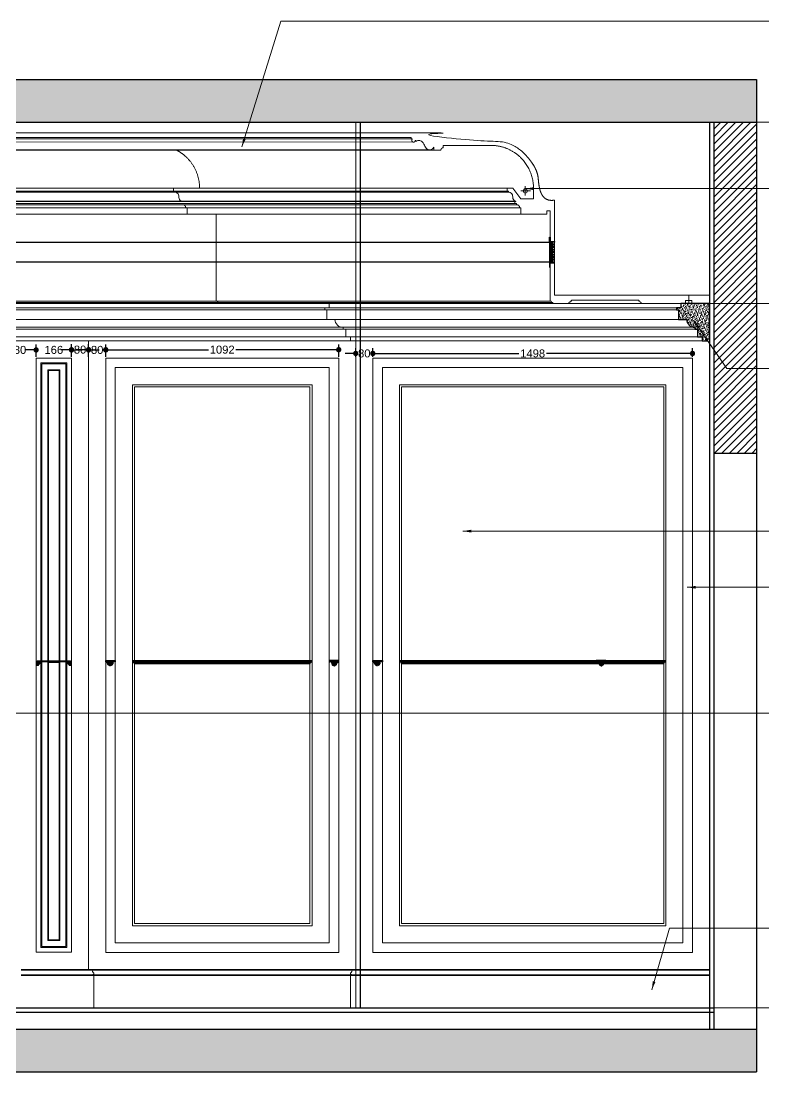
# Model space of a CAD drawing. Header units: millimetres. Extents: x -10942 to 92711, y -16583 to 30009.
# Drawn here: x 25063 to 28545, y 18562 to 23486 of the extents above; entities that cross this region are included whole.
import ezdxf

# ---------------------------------------------------------------- set-up
doc = ezdxf.new("R2010")
doc.units = ezdxf.units.MM
doc.header["$LTSCALE"] = 1000
doc.header["$MEASUREMENT"] = 0
doc.linetypes.add('DASHED', pattern=[0.75, 0.5, -0.25])
doc.linetypes.add('HIDDEN', pattern=[0.375, 0.25, -0.125])
for name, color, linetype in [('8', 8, 'Continuous'), ('A-Hidden', 8, 'HIDDEN'), ('FURNITURE', 200, 'Continuous'), ('Layer1', 1, 'Continuous'), ('Layer3', 3, 'Continuous'), ('Layer7', 8, 'Continuous'), ('METAL', 5, 'Continuous'), ('PROJECTION', 8, 'Continuous'), ('WOOD 01', 34, 'Continuous')]:
    doc.layers.add(name, color=color, linetype=linetype)
for name, color, linetype, lineweight in [('Fabric', 253, 'Continuous', 0), ('GRC', 41, 'Continuous', 0), ('ID-NOTES', 3, 'Continuous', 0), ('Lighting', 5, 'Continuous', 0)]:
    doc.layers.add(name, color=color, linetype=linetype, lineweight=lineweight)
doc.styles.get("Standard").update_dxf_attribs({"font": 'arial.ttf'})
doc.styles.add('ZZ-Dim All', font='romans.shx', dxfattribs={"width": 0.8})
doc.dimstyles.new('chester 25', dxfattribs={"dimscale": 0.25, "dimtxt": 150, "dimasz": 100, "dimexe": 100, "dimexo": 20, "dimgap": 40, "dimtad": 0, "dimdec": 0, "dimzin": 0, "dimdsep": 46, "dimtxsty": 'Standard', "dimblk": 'DOT', "dimcen": 100, "dimclrd": 1, "dimclre": 1, "dimclrt": 3, "dimadec": 0, "dimazin": 0, "dimtfac": 1, "dimtdec": 0, "dimtofl": 0, "dimtmove": 0, "dimatfit": 3, "dimfxl": 1, "dimtolj": 1, "dimtzin": 0, "dimlwd": -1, "dimarcsym": 0})
doc.dimstyles.new('DIM 0200', dxfattribs={"dimscale": 200, "dimtxt": 1, "dimasz": 0.8, "dimexe": 0.5, "dimexo": 1, "dimgap": 0.4, "dimtad": 1, "dimdec": 0, "dimrnd": 10, "dimdsep": 46, "dimtxsty": 'ZZ-Dim All', "dimblk1": 'ARCHTICK', "dimblk2": 'ARCHTICK', "dimsah": 1, "dimcen": 1, "dimdle": 0.5, "dimclrd": 256, "dimclre": 256, "dimclrt": 256, "dimadec": 0, "dimazin": 2, "dimtfac": 1, "dimtdec": 0, "dimtix": 1, "dimtmove": 2, "dimatfit": 2, "dimfxl": 1, "dimfxlon": 1, "dimtolj": 1, "dimtzin": 0, "dimlwd": -1, "dimlwe": -1, "dimarcsym": 0})

# ---------------------------------------------------------------- blocks, each defined once
blk = doc.blocks.new('RMF1342 sect')
at = {"layer": 'GRC', "lineweight": 0}
h = blk.add_hatch(dxfattribs=at)
h.set_pattern_fill('ANSI31,_O', color=256, scale=20)
h.set_pattern_definition([(45, (0, 0), (-1.76776695, 1.76776695), [])])
edge = h.paths.add_edge_path()
edge.add_line((-2713.2, -6244.9), (-2713.2, -6289.9))
edge.add_line((-2713.2, -6289.9), (-2709.3, -6289.9))
edge.add_arc((-2709.2, -6287.6), 2.21, 268.0946, 451.9054)
edge.add_arc((-2704.2, -6285.4), 5.06, 107.1893, 180.7657, ccw=False)
edge.add_line((-2705.7, -6280.5), (-2705.8, -6276.7))
edge.add_arc((-2700.2, -6263.1), 14.7, 247.8031, 278.2392)
edge.add_arc((-2701.5, -6273.6), 5.26, 310.2868, 351.5465)
edge.add_arc((-2694.4, -6271.1), 3.79, 240.6284, 403.9176)
edge.add_arc((-2693.2, -6264.5), 4.24, 291.1771, 452.4369)
edge.add_line((-2693.4, -6260.3), (-2693.4, -6256.8))
edge.add_arc((-2697.1, -6260.1), 4.98, 42.2863, 93.2734)
edge.add_arc((-2702.2, -6257.5), 5.36, 26.22, 55.8652)
edge.add_line((-2699.2, -6253.1), (-2704, -6253.1))
edge.add_line((-2704, -6253.1), (-2704, -6251.1))
edge.add_line((-2704, -6251.1), (-2704, -6249.8))
edge.add_arc((-2701.7, -6245), 5.33, 178.1119, 243.5872, ccw=False)
edge.add_arc((-2710.1, -6018.5), 226.4, 269.2109, 270.7891, ccw=False)
at = {"layer": 'Layer1'}
blk.add_lwpolyline([(-2713.2, -6244.9), (-2713.2, -6289.9), (-2709.3, -6289.9, 1.033821), (-2709.3, -6285.4, -0.332541), (-2705.7, -6280.5, 5.146619), (-2705.7, -6280.5), (-2705.8, -6276.7, 0.133589), (-2698.1, -6277.7, 0.182), (-2696.3, -6274.4, 0.863857), (-2691.7, -6268.5, 0.848511), (-2693.4, -6260.3), (-2693.4, -6256.8, 0.226218), (-2697.4, -6255.2, 0.130078), (-2699.2, -6253.1), (-2704, -6253.1), (-2704, -6251.1), (-2704, -6251.1), (-2704, -6249.8, -0.293725), (-2707, -6244.9, -0.006887)], format="xyb", close=True, dxfattribs=at)
blk = doc.blocks.new('_Dot')
at = {"color": 0, "linetype": 'ByBlock', "lineweight": -2}
blk.add_line((-0.5, 0), (-1, 0), dxfattribs=at)
at = {"color": 0, "linetype": 'ByBlock', "const_width": 0.5}
blk.add_lwpolyline([(-0.25, 0, 1), (0.25, 0, 1)], format="xyb", close=True, dxfattribs=at)
blk = doc.blocks.new('*D156')
at = {"color": 1, "lineweight": -2, "transparency": 16777216}
for p, q in [((25459.6, 21912.1), (25459.6, 21971.3)), ((26551.6, 21912.1), (26551.6, 21971.3))]:
    blk.add_line(p, q, dxfattribs=at)
at = {"color": 1, "transparency": 16777216}
for p, q in [((25484.6, 21946.3), (25941.5, 21946.3)), ((26526.6, 21946.3), (26069.6, 21946.3))]:
    blk.add_line(p, q, dxfattribs=at)
at = {"layer": 'Defpoints', "color": 0, "transparency": 16777216}
for p in [(25459.6, 21946.3), (25459.6, 21907.1, 0), (26551.6, 21907.1, 0)]:
    blk.add_point(p, dxfattribs=at)
at = {"color": 1, "transparency": 16777216, "xscale": 25, "yscale": 25, "zscale": 25, "rotation": 179.9999999966649}
blk.add_blockref('_Dot', (25459.6, 21946.3), dxfattribs=at)
at = {"color": 1, "transparency": 16777216, "xscale": 25, "yscale": 25, "zscale": 25}
blk.add_blockref('_Dot', (26551.6, 21946.3), dxfattribs=at)
at = {"color": 3, "transparency": 16777216, "insert": (26005.6, 21946.3), "char_height": 37.5, "attachment_point": 5, "rotation": 360}
blk.add_mtext('\\A1;1092', dxfattribs=at)
blk = doc.blocks.new('*D157')
at = {"color": 1, "lineweight": -2, "transparency": 16777216}
for p, q in [((26711.6, 21912.1), (26711.6, 21953.6)), ((28210, 21912.1), (28210, 21953.6))]:
    blk.add_line(p, q, dxfattribs=at)
at = {"color": 1, "transparency": 16777216}
for p, q in [((26736.6, 21928.6), (27396.5, 21928.6)), ((28185, 21928.6), (27525, 21928.6))]:
    blk.add_line(p, q, dxfattribs=at)
at = {"layer": 'Defpoints', "color": 0, "transparency": 16777216}
for p in [(26711.6, 21928.6), (26711.6, 21907.1, 0), (28210, 21907.1, 0)]:
    blk.add_point(p, dxfattribs=at)
at = {"color": 1, "transparency": 16777216, "xscale": 25, "yscale": 25, "zscale": 25, "rotation": 179.9999999966649}
blk.add_blockref('_Dot', (26711.6, 21928.6), dxfattribs=at)
at = {"color": 1, "transparency": 16777216, "xscale": 25, "yscale": 25, "zscale": 25}
blk.add_blockref('_Dot', (28210, 21928.6), dxfattribs=at)
at = {"color": 3, "transparency": 16777216, "insert": (27460.8, 21928.6), "char_height": 37.5, "attachment_point": 5, "rotation": 360}
blk.add_mtext('\\A1;1498', dxfattribs=at)
blk = doc.blocks.new('*D158')
at = {"color": 1, "transparency": 16777216}
for p, q in [((26606.6, 21928.6), (26581.6, 21928.6)), ((26736.6, 21928.6), (26761.6, 21928.6))]:
    blk.add_line(p, q, dxfattribs=at)
at = {"color": 1, "lineweight": -2, "transparency": 16777216}
for p, q in [((26631.6, 21912.1), (26631.6, 21953.6)), ((26711.6, 21912.1), (26711.6, 21953.6))]:
    blk.add_line(p, q, dxfattribs=at)
at = {"layer": 'Defpoints', "color": 0, "transparency": 16777216}
for p in [(26631.6, 21928.6), (26631.6, 21907.1, 0), (26711.6, 21907.1, 0)]:
    blk.add_point(p, dxfattribs=at)
at = {"color": 1, "transparency": 16777216, "xscale": 25, "yscale": 25, "zscale": 25}
blk.add_blockref('_Dot', (26631.6, 21928.6), dxfattribs=at)
at = {"color": 1, "transparency": 16777216, "xscale": 25, "yscale": 25, "zscale": 25, "rotation": 179.9999999966649}
blk.add_blockref('_Dot', (26711.6, 21928.6), dxfattribs=at)
at = {"color": 3, "transparency": 16777216, "insert": (26671.6, 21928.6), "char_height": 37.5, "attachment_point": 5, "rotation": 360}
blk.add_mtext('\\A1;80', dxfattribs=at)
blk = doc.blocks.new('*D212')
at = {"color": 1, "lineweight": -2, "transparency": 16777216}
for p, q in [((25379.3, 21912.1), (25379.3, 21970.1)), ((25459.6, 21912.1), (25459.6, 21970.1))]:
    blk.add_line(p, q, dxfattribs=at)
at = {"color": 1, "transparency": 16777216}
for p, q in [((25354.3, 21945.1), (25329.3, 21945.1)), ((25484.6, 21945.1), (25509.6, 21945.1))]:
    blk.add_line(p, q, dxfattribs=at)
at = {"layer": 'Defpoints', "color": 0, "transparency": 16777216}
for p in [(25379.3, 21945.1), (25379.3, 21907.1, 0), (25459.6, 21907.1, 0)]:
    blk.add_point(p, dxfattribs=at)
at = {"color": 1, "transparency": 16777216, "xscale": 25, "yscale": 25, "zscale": 25}
blk.add_blockref('_Dot', (25379.3, 21945.1), dxfattribs=at)
at = {"color": 1, "transparency": 16777216, "xscale": 25, "yscale": 25, "zscale": 25, "rotation": 179.9999999966649}
blk.add_blockref('_Dot', (25459.6, 21945.1), dxfattribs=at)
at = {"color": 3, "transparency": 16777216, "insert": (25419.4, 21945.1), "char_height": 37.5, "attachment_point": 5, "rotation": 360}
blk.add_mtext('\\A1;80', dxfattribs=at)
blk = doc.blocks.new('*D213')
at = {"color": 1, "lineweight": -2, "transparency": 16777216}
for p, q in [((25299.3, 21912.1), (25299.3, 21971.4)), ((25379.3, 21913.4), (25379.3, 21971.4))]:
    blk.add_line(p, q, dxfattribs=at)
at = {"color": 1, "transparency": 16777216}
for p, q in [((25274.3, 21946.4), (25249.3, 21946.4)), ((25404.3, 21946.4), (25429.3, 21946.4))]:
    blk.add_line(p, q, dxfattribs=at)
at = {"layer": 'Defpoints', "color": 0, "transparency": 16777216}
for p in [(25299.3, 21946.4), (25299.3, 21907.1, 0), (25379.3, 21908.4, 0)]:
    blk.add_point(p, dxfattribs=at)
at = {"color": 1, "transparency": 16777216, "xscale": 25, "yscale": 25, "zscale": 25}
blk.add_blockref('_Dot', (25299.3, 21946.4), dxfattribs=at)
at = {"color": 1, "transparency": 16777216, "xscale": 25, "yscale": 25, "zscale": 25, "rotation": 179.9999999966649}
blk.add_blockref('_Dot', (25379.3, 21946.4), dxfattribs=at)
at = {"color": 3, "transparency": 16777216, "insert": (25339.3, 21946.4), "char_height": 37.5, "attachment_point": 5, "rotation": 360}
blk.add_mtext('\\A1;80', dxfattribs=at)
blk = doc.blocks.new('*D214')
at = {"color": 1, "lineweight": -2, "transparency": 16777216}
for p, q in [((25133.4, 21912.1), (25133.4, 21970.1)), ((25299.3, 21912.1), (25299.3, 21970.1))]:
    blk.add_line(p, q, dxfattribs=at)
at = {"color": 1, "transparency": 16777216}
for p, q in [((25108.4, 21945.1), (25083.4, 21945.1)), ((25324.3, 21945.1), (25349.3, 21945.1))]:
    blk.add_line(p, q, dxfattribs=at)
at = {"layer": 'Defpoints', "color": 0, "transparency": 16777216}
for p in [(25133.4, 21945.1), (25133.4, 21907.1, 0), (25299.3, 21907.1, 0)]:
    blk.add_point(p, dxfattribs=at)
at = {"color": 1, "transparency": 16777216, "xscale": 25, "yscale": 25, "zscale": 25}
blk.add_blockref('_Dot', (25133.4, 21945.1), dxfattribs=at)
at = {"color": 1, "transparency": 16777216, "xscale": 25, "yscale": 25, "zscale": 25, "rotation": 179.9999999966649}
blk.add_blockref('_Dot', (25299.3, 21945.1), dxfattribs=at)
at = {"color": 3, "transparency": 16777216, "insert": (25216.3, 21945.1), "char_height": 37.5, "attachment_point": 5, "rotation": 360}
blk.add_mtext('\\A1;166', dxfattribs=at)
blk = doc.blocks.new('*D215')
at = {"color": 1, "lineweight": -2, "transparency": 16777216}
for p, q in [((24953.5, 21912.1), (24953.5, 21970.1)), ((25133.4, 21912.1), (25133.4, 21970.1))]:
    blk.add_line(p, q, dxfattribs=at)
at = {"color": 1, "transparency": 16777216}
for p, q in [((24978.5, 21945.1), (24993.8, 21945.1)), ((25108.4, 21945.1), (25093, 21945.1))]:
    blk.add_line(p, q, dxfattribs=at)
at = {"layer": 'Defpoints', "color": 0, "transparency": 16777216}
for p in [(24953.5, 21945.1), (24953.5, 21907.1, 0), (25133.4, 21907.1, 0)]:
    blk.add_point(p, dxfattribs=at)
at = {"color": 1, "transparency": 16777216, "xscale": 25, "yscale": 25, "zscale": 25, "rotation": 179.9999999966649}
blk.add_blockref('_Dot', (24953.5, 21945.1), dxfattribs=at)
at = {"color": 1, "transparency": 16777216, "xscale": 25, "yscale": 25, "zscale": 25}
blk.add_blockref('_Dot', (25133.4, 21945.1), dxfattribs=at)
at = {"color": 3, "transparency": 16777216, "insert": (25043.4, 21945.1), "char_height": 37.5, "attachment_point": 5, "rotation": 360}
blk.add_mtext('\\A1;180', dxfattribs=at)
blk = doc.blocks.new('DIFFUSER SEC')
at = {"layer": 'FURNITURE', "color": 251, "linetype": 'Continuous', "lineweight": 0}
for p, q in [((55028.5, -20119.8), (55028.5, -20213.8)), ((55051.5, -20119.8), (55051.5, -20213.8))]:
    blk.add_line(p, q, dxfattribs=at)
at = {"layer": 'METAL'}
for points in [[(55048.5, -20096.8), (55048.5, -20116.8), (55028.5, -20116.8), (55028.5, -20119.8), (55051.5, -20119.8), (55051.5, -20096.8), (55048.5, -20096.8)], [(55048.5, -20236.8), (55048.5, -20216.8), (55028.5, -20216.8), (55028.5, -20213.8), (55051.5, -20213.8), (55051.5, -20236.8), (55048.5, -20236.8)]]:
    blk.add_lwpolyline(points, dxfattribs=at)
for points in [[(55028.5, -20130.2), (55051.5, -20130.2), (55051.5, -20132.2), (55028.5, -20132.2)], [(55028.5, -20142.1), (55051.5, -20142.1), (55051.5, -20144.1), (55028.5, -20144.1)], [(55028.5, -20154), (55051.5, -20154), (55051.5, -20156), (55028.5, -20156)], [(55028.5, -20165.8), (55051.5, -20165.8), (55051.5, -20167.8), (55028.5, -20167.8)], [(55028.5, -20177.7), (55051.5, -20177.7), (55051.5, -20179.7), (55028.5, -20179.7)], [(55028.5, -20189.6), (55051.5, -20189.6), (55051.5, -20191.6), (55028.5, -20191.6)], [(55028.5, -20201.5), (55051.5, -20201.5), (55051.5, -20203.5), (55028.5, -20203.5)]]:
    blk.add_lwpolyline(points, close=True, dxfattribs=at)
at = {"layer": 'PROJECTION'}
for p, q in [((55037.5, -20130.2), (55037.5, -20119.8)), ((55037.5, -20142.1), (55037.5, -20132.2)), ((55042.5, -20130.2), (55042.5, -20119.8)), ((55042.5, -20142.1), (55042.5, -20132.2)), ((55037.5, -20154), (55037.5, -20144.1)), ((55037.5, -20165.8), (55037.5, -20156)), ((55037.5, -20177.7), (55037.5, -20167.8)), ((55037.5, -20189.6), (55037.5, -20179.7)), ((55042.5, -20154), (55042.5, -20144.1)), ((55042.5, -20165.8), (55042.5, -20156)), ((55042.5, -20177.7), (55042.5, -20167.8)), ((55042.5, -20189.6), (55042.5, -20179.7)), ((55037.5, -20201.5), (55037.5, -20191.6)), ((55037.5, -20213.8), (55037.5, -20203.5)), ((55042.5, -20201.5), (55042.5, -20191.6)), ((55042.5, -20213.8), (55042.5, -20203.5))]:
    blk.add_line(p, q, dxfattribs=at)
blk = doc.blocks.new('_ARCHTICK')
at = {"color": 0, "linetype": 'ByBlock', "const_width": 0.15}
blk.add_lwpolyline([(-0.5, -0.5), (0.5, 0.5)], dxfattribs=at)
blk = doc.blocks.new('light')
at = {"layer": 'Lighting'}
for p, q in [((111358.2, -7170.5), (111358.2, -7213.4)), ((111336.9, -7192.4), (111382.3, -7192.4))]:
    blk.add_line(p, q, dxfattribs=at)
blk.add_circle((111358.2, -7192.4), 9.95, dxfattribs=at)

msp = doc.modelspace()

# ---------------------------------------------------------------- hatches: boundary and pattern name
at = {"lineweight": 0}
h = msp.add_hatch(dxfattribs=at)
h.set_pattern_fill('ANSI31', color=256, scale=0.25, style=0)
h.set_pattern_definition([(315, (29468.151, 20035.19946), (-0.56126601, -0.56126601), [])])
edge = h.paths.add_edge_path()
edge.add_line((25216.3, 20480), (25191.8, 20480))
edge.add_arc((25191.9, 20483.5), 3.56, -171.4876, -91.7351, ccw=False)
edge.add_line((25188.4, 20483), (25160.5, 20483))
edge.add_line((25160.5, 20483), (25160.5, 20478.1))
edge.add_line((25160.5, 20478.1), (25155.1, 20478.1))
edge.add_line((25155.1, 20478.1), (25155.1, 20475.7))
edge.add_line((25155.1, 20475.7), (25153.7, 20475.7))
edge.add_arc((25154.6, 20466.4), 9.31, -264.6397, -232.3546)
edge.add_arc((25159.9, 20461.7), 16.4, -227.7472, -213.503)
edge.add_arc((25135.7, 20477.9), 12.8, -59.1586, -34.59, ccw=False)
edge.add_arc((25139.4, 20472.2), 5.95, -110.5544, -60.6564, ccw=False)
edge.add_arc((25140.1, 20472.8), 6.76, -161.0857, -114.3813, ccw=False)
edge.add_arc((25139.7, 20472.4), 6.31, -213.011, -162.9302, ccw=False)
edge.add_arc((25112.3, 20488.5), 25.5, -29.7482, -25.3693)
edge.add_arc((25128.7, 20480.2), 7.09, -21.2748, 0.7409)
edge.add_line((25135.8, 20480.3), (25135.8, 20484.6))
edge.add_line((25135.8, 20484.6), (25138.1, 20484.6))
edge.add_line((25138.1, 20484.6), (25138.1, 20488.1))
edge.add_line((25138.1, 20488.1), (25216.3, 20488.1))
edge.add_line((25216.3, 20488.1), (25216.3, 20480))
h = msp.add_hatch(dxfattribs=at)
h.set_pattern_fill('ANSI31', color=256, scale=0.25, style=0)
h.set_pattern_definition([(225, (33498.0042, 20035.19946), (0.56126601, -0.56126601), [])])
edge = h.paths.add_edge_path()
edge.add_line((25216.3, 20480), (25240.9, 20480))
edge.add_arc((25240.8, 20483.5), 3.56, -88.2649, -8.5124)
edge.add_line((25244.3, 20483), (25272.2, 20483))
edge.add_line((25272.2, 20483), (25272.2, 20478.1))
edge.add_line((25272.2, 20478.1), (25277.5, 20478.1))
edge.add_line((25277.5, 20478.1), (25277.5, 20475.7))
edge.add_line((25277.5, 20475.7), (25279, 20475.7))
edge.add_arc((25278.1, 20466.4), 9.31, 52.3546, 84.6397, ccw=False)
edge.add_arc((25272.8, 20461.7), 16.4, 33.503, 47.7472, ccw=False)
edge.add_arc((25297, 20477.9), 12.8, -145.41, -120.8414)
edge.add_arc((25293.3, 20472.2), 5.95, -119.3436, -69.4456)
edge.add_arc((25292.6, 20472.8), 6.76, -65.6187, -18.9143)
edge.add_arc((25293, 20472.4), 6.31, -17.0698, 33.011)
edge.add_arc((25320.4, 20488.5), 25.5, -154.6307, -150.2518, ccw=False)
edge.add_arc((25304, 20480.2), 7.09, -180.7409, -158.7252, ccw=False)
edge.add_line((25296.9, 20480.3), (25296.9, 20484.6))
edge.add_line((25296.9, 20484.6), (25294.6, 20484.6))
edge.add_line((25294.6, 20484.6), (25294.6, 20488.1))
edge.add_line((25294.6, 20488.1), (25216.3, 20488.1))
edge.add_line((25216.3, 20488.1), (25216.3, 20480))
at = {"layer": 'GRC', "lineweight": 0}
h = msp.add_hatch(dxfattribs=at)
h.set_pattern_fill('AR-SAND', color=256, scale=6, angle=76.0286)
h.set_pattern_definition([(218.5285767, (25639.188, -340210.155), (-11.12767285, 3.15802865), [0, -9.12, 0, -10.2, 0, -9.75]), (248.5285767, (25639.188, -340210.155), (-18.99568595, -6.2162821), [0, -4.92, 0, -8.22, 0, -3.15]), (288.5285767, (25640.969, -340202.993), (-4.54418148, -18.12388564), [0, -3, 0, -10.8, 0, -14.1]), (298.5285767, (25640.97, -340202.993), (-9.46502165, -16.23173994), [0, -1.5, 0, -7.08, 0, -8.1])])
h.paths.add_polyline_path([(28155.3, 22162.1), (28289.9, 22162.1), (28289.9, 21997.1), (28280, 21997.1), (28279.9, 21987.1), (28254.8, 21987.1), (28254.8, 22006.9), (28232.9, 22006.9), (28232.9, 22043.1), (28220.9, 22043.1), (28220.9, 22051.7, -0.439979), (28182.7, 22088.1), (28143.9, 22088.1), (28143.9, 22130.6, 0.415481), (28141.2, 22133.4), (28135.3, 22133.4), (28135.3, 22142.1), (28155.3, 22142.1)])
h = msp.add_hatch(dxfattribs=at)
h.set_pattern_fill('ANSI31', color=256, scale=20, style=0)
h.set_pattern_definition([(135, (79173.838, 30398.2842), (1.76776695, 1.76776695), [])])
edge = h.paths.add_edge_path()
edge.add_line((25734.9, 20474.6), (25594.6, 20474.6))
edge.add_arc((25576.2, 20466.1), 20.2, 24.6559, 65.495)
edge.add_line((25584.6, 20484.6), (25584.6, 20489.6))
edge.add_line((25584.6, 20489.6), (25734.9, 20489.6))
edge.add_line((25734.9, 20489.6), (26426.8, 20489.6))
edge.add_line((26426.8, 20489.6), (26426.8, 20484.6))
edge.add_arc((26435.2, 20466.1), 20.2, 114.505, 155.3441)
edge.add_line((26416.8, 20474.6), (25734.9, 20474.6))
h = msp.add_hatch(dxfattribs=at)
h.set_pattern_fill('ANSI31', color=256, scale=20, style=0)
h.set_pattern_definition([(135, (80425.8503, 30398.2842), (1.76776695, 1.76776695), [])])
edge = h.paths.add_edge_path()
edge.add_line((26986.9, 20474.6), (26846.6, 20474.6))
edge.add_arc((26828.2, 20466.1), 20.2, 24.6559, 65.495)
edge.add_line((26836.6, 20484.6), (26836.6, 20489.6))
edge.add_line((26836.6, 20489.6), (26986.9, 20489.6))
edge.add_line((26986.9, 20489.6), (28085.2, 20489.6))
edge.add_line((28085.2, 20489.6), (28085.2, 20484.6))
edge.add_arc((28093.6, 20466.1), 20.2, 114.505, 155.3441)
edge.add_line((28075.2, 20474.6), (26986.9, 20474.6))
at = {"layer": 'Layer7'}
h = msp.add_hatch(dxfattribs=at)
h.set_pattern_fill('AR-CONC', color=256, scale=10, style=0)
h.set_pattern_definition([(50, (-18532.32, 29289.3), (71.72602, -6.27521), [7.5, -82.5]), (355, (-18532.32, 29289.3), (-13.87513, 75.21921), [6, -66]), (100.4514, (-18526.34, 29288.78), (57.85094, 68.94395), [6.37402, -70.11421]), (46.1842, (-18532.32, 29309.3), (106.7241, -16.5519), [11.25, -123.75]), (96.6356, (-18523.43, 29307.92), (93.46627, 97.41179), [9.56103, -105.1713]), (351.1842, (-18532.32, 29309.3), (93.4662, 97.41186), [9, -99]), (21, (-18522.32, 29304.3), (59.690705, -40.26189), [7.5, -82.5]), (326, (-18522.32, 29304.3), (24.33153, 72.515), [6, -66]), (71.4514, (-18517.346, 29300.95), (84.02226, 32.25305), [6.37402, -70.11421]), (37.5, (-18532.32, 29289.302), (1.215986, 33.289385), [0, -65.2, 0, -67, 0, -66.25]), (7.5, (-18532.32, 29289.302), (26.306954, 39.44117), [0, -38.2, 0, -63.7, 0, -25.25]), (327.5, (-18554.62, 29289.302), (53.382244, -2.255487), [0, -25, 0, -78, 0, -103.5]), (317.5, (-18564.62, 29289.302), (58.318617, 10.0105), [0, -32.5, 0, -51.8, 0, -73.5])])
h.paths.add_polyline_path([(21965, 23212.1), (21965, 23012.1), (28510.1, 23012.1), (28510.1, 23212.1)])
h = msp.add_hatch(dxfattribs=at)
h.set_pattern_fill('ANSI31', color=256, scale=200, style=0)
h.set_pattern_definition([(45, (-23342.367, 29239.302), (-17.67767, 17.67767), [])])
h.paths.add_polyline_path([(28310, 21462.1), (28510.1, 21462.1), (28510.1, 23012.1), (28310, 23012.1)])
h = msp.add_hatch(dxfattribs=at)
h.set_pattern_fill('AR-CONC', color=256, scale=10, style=0)
h.set_pattern_definition([(50, (-18532.32, 29239.3), (71.72602, -6.27521), [7.5, -82.5]), (355, (-18532.32, 29239.3), (-13.87513, 75.21921), [6, -66]), (100.4514, (-18526.34, 29238.78), (57.85094, 68.94395), [6.37402, -70.11421]), (46.1842, (-18532.32, 29259.3), (106.7241, -16.5519), [11.25, -123.75]), (96.6356, (-18523.43, 29257.92), (93.46627, 97.41179), [9.56103, -105.1713]), (351.1842, (-18532.32, 29259.3), (93.4662, 97.41186), [9, -99]), (21, (-18522.32, 29254.3), (59.690705, -40.26189), [7.5, -82.5]), (326, (-18522.32, 29254.3), (24.33153, 72.515), [6, -66]), (71.4514, (-18517.346, 29250.95), (84.02226, 32.25305), [6.37402, -70.11421]), (37.5, (-18532.32, 29239.302), (1.215986, 33.289385), [0, -65.2, 0, -67, 0, -66.25]), (7.5, (-18532.32, 29239.302), (26.306954, 39.44117), [0, -38.2, 0, -63.7, 0, -25.25]), (327.5, (-18554.62, 29239.302), (53.382244, -2.255487), [0, -25, 0, -78, 0, -103.5]), (317.5, (-18564.62, 29239.302), (58.318617, 10.0105), [0, -32.5, 0, -51.8, 0, -73.5])])
h.paths.add_polyline_path([(28510.1, 18562.1), (28510.1, 18762.1), (21965, 18762.1), (21965, 18562.1)])

# ---------------------------------------------------------------- linework, layer by layer
at = {"color": 1, "elevation": 0}
msp.add_lwpolyline([(28290, 21997.1), (28290, 22162.1), (28155.3, 22162.1), (28155.3, 22142.1), (28135.3, 22142.1), (28135.3, 22133.4), (28141.2, 22133.4, -0.415481), (28143.9, 22130.6), (28143.9, 22088.1), (28182.7, 22088.1, 0.439979), (28220.9, 22051.7), (28220.9, 22043.1), (28232.9, 22043.1), (28232.9, 22006.9), (28254.8, 22006.9), (28254.8, 21987.1), (28279.9, 21987.1), (28280, 21997.1), (28290, 21997.1)], format="xyb", dxfattribs=at)
at = {"layer": '8', "linetype": 'HIDDEN', "ltscale": 300}
msp.add_line((26651.6, 23012.1, 0), (26651.6, 18862.1, 0), dxfattribs=at)
at = {"layer": '8', "linetype": 'HIDDEN', "ltscale": 20, "elevation": 0}
msp.add_lwpolyline([(27542.6, 22356.7), (23205, 22356.6), (23205, 22450.6), (27542.6, 22450.6)], close=True, dxfattribs=at)
at = {"layer": 'A-Hidden', "linetype": 'DASHED', "lineweight": 0, "ltscale": 10}
for p, q in [((30339, 23012.1, 0), (21158.5, 23012.1, 0)), ((30339, 22162.6, 0), (21158.5, 22162.6, 0)), ((30339, 18862.1, 0), (21158.5, 18862.1, 0))]:
    msp.add_line(p, q, dxfattribs=at)
at = {"layer": 'Fabric', "color": 1, "lineweight": 0, "elevation": 0}
for points in [[(25138.1, 20488.1), (25138.1, 20484.6), (25135.8, 20484.6), (25135.8, 20480.3, -0.096358), (25135.3, 20477.6, -0.019109), (25134.4, 20475.9, 0.222065), (25133.7, 20470.6, 0.206655), (25137.3, 20466.6, 0.221228), (25142.3, 20467, 0.107613), (25146.2, 20470.7, -0.062232), (25148.9, 20473.8, -0.141809), (25153.7, 20475.7), (25155.1, 20475.7), (25155.1, 20478.1), (25160.5, 20478.1), (25160.5, 20483), (25188.4, 20483), (25188.4, 20483, 0.362748), (25191.8, 20480), (25216.3, 20480), (25216.3, 20488.1)], [(25294.6, 20488.1), (25294.6, 20484.6), (25296.9, 20484.6), (25296.9, 20480.3, 0.096358), (25297.4, 20477.6, 0.019109), (25298.3, 20475.9, -0.222065), (25299, 20470.6, -0.206655), (25295.4, 20466.6, -0.221228), (25290.4, 20467, -0.107613), (25286.5, 20470.7, 0.062232), (25283.8, 20473.8, 0.141809), (25279, 20475.7), (25277.5, 20475.7), (25277.5, 20478.1), (25272.2, 20478.1), (25272.2, 20483), (25244.3, 20483), (25244.3, 20483, -0.362748), (25240.9, 20480), (25216.3, 20480), (25216.3, 20488.1)]]:
    msp.add_lwpolyline(points, format="xyb", close=True, dxfattribs=at)
at = {"layer": 'GRC', "lineweight": 0}
for p, q in [((26631.6, 23012.1, 0), (26631.6, 18862.1, 0)), ((26899.1, 22919.5, 0), (23845.1, 22918.8, 0)), ((23855.7, 22933.6, 0), (26891.9, 22933.6, 0)), ((26996.9, 22881.2, 0), (23750.7, 22881.2, 0)), ((23771.3, 22883.1, 0), (26978.6, 22883, 0)), ((23405.7, 22703.7, 0), (27341.9, 22703.7, 0)), ((23399.3, 22683.8, 0), (27347.9, 22683.8, 0)), ((23405.7, 22688.8, 0), (27341.9, 22688.8, 0)), ((23347.9, 22611.6, 0), (27399.7, 22611.6, 0)), ((23361.9, 22625.7, 0), (27385.7, 22625.7, 0)), ((23365, 22630.5, 0), (27382.2, 22630.5, 0)), ((23365.2, 22642.9, 0), (27382.4, 22642.9, 0)), ((23365.2, 22640.9, 0), (27382.4, 22640.9, 0)), ((23341.9, 22581.6, 0), (27405.7, 22581.6, 0)), ((25977.5, 22174.1, 0), (25977.5, 22581.6, 0)), ((27554.7, 22167.1, 0), (23192.9, 22167.1, 0)), ((27554.7, 22162.1, 0), (23192.9, 22162.1, 0)), ((27542.6, 22174.1, 0), (23205, 22174.1, 0)), ((25982.5, 22174.1, 0), (25977.5, 22174.1, 0)), ((25989.6, 22162.1, 0), (25989.6, 22167.1, 0)), ((26065.4, 22162.1, 0), (25989.6, 22162.1, 0)), ((22709.7, 22142.1, 0), (28155.3, 22142.1, 0)), ((22709.7, 22133.4, 0), (28141.3, 22133.4, 0)), ((22701.1, 22088.1, 0), (28182.7, 22088.1, 0)), ((22624.1, 22051.7, 0), (28220.9, 22051.7, 0)), ((22624.1, 22043.1, 0), (28232.9, 22043.1, 0)), ((22590.2, 21987.1, 0), (28254.8, 21987.1, 0)), ((22612.1, 22006.9, 0), (28254.8, 22006.9, 0)), ((25379.3, 19042.1, 0), (25379.3, 21987.1, 0))]:
    msp.add_line(p, q, dxfattribs=at)
at = {"layer": 'GRC', "color": 1}
for p, q in [((28290, 22202.1, 0), (28192.6, 22202.1, 0)), ((28192.6, 22162.1, 0), (28290, 22162.1, 0))]:
    msp.add_line(p, q, dxfattribs=at)
at = {"layer": 'GRC', "color": 1, "elevation": 0}
msp.add_lwpolyline([(27562.6, 22647.1), (27562.6, 22202.1), (28192.6, 22202.1), (28192.6, 22162.1), (27997.9, 22162.1), (27997.9, 22162.1), (27997.9, 22162.1), (27970, 22162.1), (27970, 22167.1, -0.413614), (27962.9, 22174.1), (27957.9, 22174.1), (27957.9, 22179.1), (27642.6, 22179.1), (27642.6, 22174.1), (27637.6, 22174.1, -0.413614), (27630.5, 22167.1), (27630.5, 22162.1), (27554.7, 22162.1), (27554.7, 22162.1), (27554.7, 22167.1, -0.413614), (27547.6, 22174.1), (27542.6, 22174.1), (27542.6, 22596.6)], format="xyb", dxfattribs=at)
at = {"layer": 'GRC', "lineweight": 0, "elevation": 0}
for points in [[(26641.6, 22162.1), (26506.9, 22162.1), (26506.9, 22142.1), (26486.9, 22142.1), (26486.9, 22133.4), (26492.8, 22133.4, -0.415481), (26495.6, 22130.6), (26495.6, 22088.1), (26534.3, 22088.1, 0.439979), (26572.5, 22051.7), (26572.5, 22043.1), (26584.5, 22043.1), (26584.5, 22006.9), (26606.4, 22006.9), (26606.4, 21987.1), (26631.6, 21987.1)], [(25379.3, 19042.1), (25379.3, 19042.1), (25393.3, 19042.1), (25393.3, 19039.1), (25396.3, 19039.1, 0.273262), (25400.8, 19028.2, -0.078233), (25403.5, 19025.6, -0.348077), (25403.4, 19020, -0.226614), (25398.7, 19018.3, 0.367636), (25404.3, 19013.5), (25404.3, 18862.1)], [(26631.6, 19042.1), (26631.6, 19042.1), (26617.6, 19042.1), (26617.6, 19039.1), (26614.6, 19039.1, -0.273262), (26610.1, 19028.2, 0.078233), (26607.4, 19025.6, 0.348077), (26607.5, 19020, 0.226614), (26612.2, 19018.3, -0.367636), (26606.6, 19013.5), (26606.6, 18862.1)]]:
    msp.add_lwpolyline(points, format="xyb", dxfattribs=at)
at = {"layer": 'GRC', "color": 1, "elevation": 0}
for points in [[(28192.6, 22162.1), (28192.6, 22177.1), (28177.6, 22177.1), (28177.6, 22162.1)], [(28207.6, 22162.1), (28207.6, 22177.1), (28192.6, 22177.1), (28192.6, 22162.1)]]:
    msp.add_lwpolyline(points, close=True, dxfattribs=at)
at = {"layer": 'GRC', "lineweight": 0, "elevation": 0}
for points in [[(25133.4, 21907.1), (25299.3, 21907.1), (25299.3, 19122.8), (25133.4, 19122.8)], [(25155.1, 21885.3), (25277.5, 21885.3), (25277.5, 19144.6), (25155.1, 19144.6)], [(25160.5, 21879.9), (25272.2, 21879.9), (25272.2, 19149.9), (25160.5, 19149.9)], [(25459.6, 21907.1), (26551.6, 21907.1), (26551.6, 19122.1), (25459.6, 19122.1)], [(26711.6, 21907.1), (28210, 21907.1), (28210, 19122.1), (26711.6, 19122.1)], [(25188.4, 21852.1), (25244.3, 21852.1), (25244.3, 19177.8), (25188.4, 19177.8)], [(25191.8, 21848.6), (25240.9, 21848.6), (25240.9, 19181.2), (25191.8, 19181.2)], [(25504.6, 21862.1), (26506.6, 21862.1), (26506.6, 19167.1), (25504.6, 19167.1)], [(26756.6, 21862.1), (28165, 21862.1), (28165, 19167.1), (26756.6, 19167.1)], [(25584.6, 21782.1), (26426.6, 21782.1), (26426.6, 19247.1), (25584.6, 19247.1)], [(25594.6, 21772.1), (26416.6, 21772.1), (26416.6, 19257.1), (25594.6, 19257.1)], [(26836.6, 21782.1), (28085, 21782.1), (28085, 19247.1), (26836.6, 19247.1)], [(26846.6, 21772.1), (28075, 21772.1), (28075, 19257.1), (26846.6, 19257.1)]]:
    msp.add_lwpolyline(points, close=True, dxfattribs=at)
at = {"layer": 'GRC', "lineweight": 0}
msp.add_arc((25989.6, 22174.1, 0), 7.08, 180.0586, 269.9414, dxfattribs=at)
at = {"layer": 'GRC', "color": 1}
for points, weights, knots in [([(23185, 22647.1, 0), (23261.8, 22634, 0), (23257.6, 22735.6, 0), (23261.6, 22755.2, 0), (23267.7, 22798.6, 0), (23298.9, 22839.7, 0), (23336.4, 22875.7, 0), (23369, 22900.7, 0), (23406.7, 22927, 0), (23493, 22924.7, 0), (23671.9, 22921, 0), (23741.2, 22960.7, 0), (23809.9, 22962.1, 0), (23859.9, 22962.1, 0), (24084.2, 22962.1, 0), (25095.8, 22962.1, 0)], [1, 1, 1, 1, 0.949253021674, 0.949253021674, 1, 0.949253021674, 0.949253021674, 1, 1, 1, 1, 1, 1, 1], [0.672419, 0.672419, 0.672419, 0.672419, 1.619398, 1.619398, 1.619398, 2.404796, 2.404796, 2.404796, 3.190194, 3.190194, 3.190194, 4.002694, 4.002694, 4.002694, 4.856498, 4.856498, 4.856498, 4.856498]), ([(27562.6, 22647.1, 0), (27485.7, 22634, 0), (27490, 22735.6, 0), (27486, 22755.2, 0), (27479.9, 22798.6, 0), (27448.7, 22839.7, 0), (27411.1, 22875.7, 0), (27378.6, 22900.7, 0), (27340.9, 22927, 0), (27254.6, 22924.7, 0), (27075.7, 22921, 0), (27006.4, 22960.7, 0), (26937.7, 22962.1, 0), (26911.8, 22962.1, 0), (26839.2, 22962.1, 0), (25095.8, 22962.1, 0)], [1, 1, 1, 1, 0.949253021674, 0.949253021674, 1, 0.949253021674, 0.949253021674, 1, 1, 1, 1, 1, 1, 1], [0.672419, 0.672419, 0.672419, 0.672419, 1.619398, 1.619398, 1.619398, 2.404796, 2.404796, 2.404796, 3.190194, 3.190194, 3.190194, 4.002694, 4.002694, 4.002694, 4.44479, 4.44479, 4.44479, 4.44479]), ([(27406.1, 22845.1, 0), (27368.1, 22883.1, 0), (27318.4, 22903.7, 0), (27264.7, 22903.7, 0), (27190.4, 22903.7, 0), (27116.1, 22903.7, 0), (27041.9, 22903.7, 0)], [1, 0.949253021674, 0.949253021674, 1, 1, 1, 1], [1220.88428, 1220.88428, 1220.88428, 1220.88428, 1221.669678, 1221.669678, 1221.669678, 1222.669678, 1222.669678, 1222.669678, 1222.669678]), ([(27464.7, 22653.7, 0), (27464.7, 22670.3, 0), (27464.7, 22687, 0), (27464.7, 22703.7, 0), (27464.7, 22757.4, 0), (27444.1, 22807.1, 0), (27406.1, 22845.1, 0)], [1, 1, 1, 1, 0.949253021674, 0.949253021674, 1], [1219.098882, 1219.098882, 1219.098882, 1219.098882, 1220.098882, 1220.098882, 1220.098882, 1220.88428, 1220.88428, 1220.88428, 1220.88428])]:
    msp.add_rational_spline(points, weights, degree=3, knots=knots, dxfattribs=at)
for points in [[(23855.7, 22941.2, 0), (23891.7, 22941.2, 0), (23927.7, 22941.2, 0), (25095.8, 22941.2, 0)], [(26891.9, 22941.2, 0), (26855.9, 22941.2, 0), (26819.9, 22941.2, 0), (25095.8, 22941.2, 0)], [(26891.9, 22933.6, 0), (26891.9, 22936.1, 0), (26891.9, 22938.6, 0), (26891.9, 22941.2, 0)], [(26896.7, 22933.6, 0), (26895.1, 22933.6, 0), (26893.5, 22933.6, 0), (26891.9, 22933.6, 0)], [(26913.3, 22922.2, 0), (26912.6, 22923.9, 0), (26911.8, 22925.6, 0), (26911, 22927.3, 0)], [(27041.9, 22903.7, 0), (27041.9, 22899.9, 0), (27041.9, 22896.2, 0), (27041.9, 22892.4, 0)], [(26996.9, 22881.2, 0), (26996.9, 22885.9, 0), (26996.9, 22890.7, 0), (26996.9, 22895.4, 0)], [(27030.6, 22881.2, 0), (27019.4, 22881.2, 0), (27008.1, 22881.2, 0), (26996.9, 22881.2, 0)], [(27341.9, 22688.7, 0), (27341.9, 22693.7, 0), (27341.9, 22698.7, 0), (27341.9, 22703.7, 0)], [(27341.9, 22703.7, 0), (27350.5, 22703.7, 0), (27359.2, 22703.7, 0), (27367.9, 22703.7, 0)], [(27367.9, 22703.7, 0), (27380.5, 22687, 0), (27393.1, 22670.3, 0), (27405.7, 22653.7, 0)], [(27347.9, 22688.7, 0), (27345.9, 22688.7, 0), (27343.9, 22688.7, 0), (27341.9, 22688.7, 0)], [(27347.9, 22683.7, 0), (27347.9, 22685.3, 0), (27347.9, 22687, 0), (27347.9, 22688.7, 0)], [(27405.7, 22653.7, 0), (27425.3, 22653.7, 0), (27445, 22653.7, 0), (27464.7, 22653.7, 0)], [(27382.4, 22640.9, 0), (27382.4, 22641.6, 0), (27382.4, 22642.2, 0), (27382.4, 22642.9, 0)], [(27385.7, 22625.6, 0), (27385.7, 22627.6, 0), (27385.7, 22629.6, 0), (27385.7, 22631.6, 0)], [(27405.7, 22611.6, 0), (27403.7, 22611.6, 0), (27401.7, 22611.6, 0), (27399.7, 22611.6, 0)], [(27405.7, 22581.6, 0), (27405.7, 22591.6, 0), (27405.7, 22601.6, 0), (27405.7, 22611.6, 0)], [(27527.6, 22581.6, 0), (27459, 22581.6, 0), (27432.3, 22581.6, 0), (27405.7, 22581.6, 0)], [(27542.6, 22596.6, 0), (27537.6, 22596.6, 0), (27532.6, 22596.6, 0), (27527.6, 22596.6, 0)], [(27527.6, 22596.6, 0), (27527.6, 22591.6, 0), (27527.6, 22586.6, 0), (27527.6, 22581.6, 0)]]:
    msp.add_open_spline(points, degree=3, dxfattribs=at)
for points, weights in [([(26895, 22923.3, 0), (26893, 22926.8, 0), (26893.7, 22930.8, 0), (26896.7, 22933.6, 0)], [1, 0.859857415077, 0.859857415077, 1]), ([(26904.6, 22919.1, 0), (26900.6, 22918.1, 0), (26896.9, 22919.7, 0), (26895, 22923.3, 0)], [1, 0.859857415077, 0.859857415077, 1]), ([(26911, 22927.3, 0), (26911, 22923.3, 0), (26908.5, 22920.1, 0), (26904.6, 22919.1, 0)], [1, 0.859857415077, 0.859857415077, 1]), ([(27041.9, 22892.4, 0), (27035.3, 22892.4, 0), (27030.6, 22887.8, 0), (27030.6, 22881.2, 0)], [1, 0.80473785416, 0.80473785416, 1]), ([(27379.5, 22631.4, 0), (27377.5, 22632.8, 0), (27376.8, 22635, 0), (27377.4, 22637.2, 0)], [1, 0.869851736995, 0.869851736995, 1]), ([(27377.4, 22637.2, 0), (27378.1, 22639.5, 0), (27380.1, 22640.9, 0), (27382.4, 22640.9, 0)], [1, 0.869851736995, 0.869851736995, 1]), ([(27385.7, 22631.6, 0), (27383.8, 22630.2, 0), (27381.4, 22630.1, 0), (27379.5, 22631.4, 0)], [1, 0.869851736995, 0.869851736995, 1]), ([(27399.7, 22611.6, 0), (27399.7, 22619.8, 0), (27393.9, 22625.6, 0), (27385.7, 22625.6, 0)], [1, 0.804737854124, 0.804737854124, 1])]:
    msp.add_rational_spline(points, weights, degree=3, dxfattribs=at)
for points, knots in [([(26996.9, 22895.4, 0), (26996.4, 22893.7, 0), (26993.8, 22889.5, 0), (26984.4, 22881.2, 0), (26962.5, 22883.9, 0), (26953.7, 22905.4, 0), (26942.8, 22923.7, 0), (26924.9, 22927.8, 0), (26916.1, 22924.4, 0), (26913.3, 22922.2, 0)], [1227.240474, 1227.240474, 1227.240474, 1227.240474, 1263.20953, 1323.395093, 1470.775087, 1611.888659, 1766.488267, 1876.411689, 1946.427942, 1946.427942, 1946.427942, 1946.427942]), ([(27382.4, 22642.9, 0), (27379.4, 22642.9, 0), (27372.1, 22644.3, 0), (27366.7, 22656.8, 0), (27367.8, 22669.4, 0), (27361.2, 22680.8, 0), (27353.3, 22683.7, 0), (27348.9, 22683.7, 0), (27347.9, 22683.7, 0)], [12.38377, 12.38377, 12.38377, 12.38377, 191.063387, 414.968475, 742.989527, 949.449289, 1151.746905, 1213.098882, 1213.098882, 1213.098882, 1213.098882])]:
    msp.add_open_spline(points, degree=3, knots=knots, dxfattribs=at)
at = {"layer": 'GRC', "lineweight": 0}
for points, weights in [([(25841, 22845.1, 0), (25826.6, 22859.5, 0), (25810.1, 22871.7, 0), (25791.7, 22881.2, 0)], [1, 0.980128187525, 0.968037901046, 0.963729140562]), ([(25834.6, 22611.6, 0), (25834.6, 22619.8, 0), (25828.8, 22625.6, 0), (25820.6, 22625.6, 0)], [1, 0.804737854124, 0.804737854124, 1])]:
    msp.add_rational_spline(points, weights, degree=3, dxfattribs=at)
msp.add_rational_spline([(25899.6, 22703.7, 0), (25899.6, 22703.7, 0), (25899.6, 22703.7, 0), (25899.6, 22703.7, 0), (25899.6, 22757.4, 0), (25879, 22807.1, 0), (25841, 22845.1, 0)], [1, 1, 1, 1, 0.949253021674, 0.949253021674, 1], degree=3, knots=[1220.0988816, 1220.0988816, 1220.0988816, 1220.0988816, 1220.0988816, 1220.0988816, 1220.0988816, 1220.8842798, 1220.8842798, 1220.8842798, 1220.8842798], dxfattribs=at)
for points in [[(25776.8, 22688.7, 0), (25776.8, 22693.7, 0), (25776.8, 22698.7, 0), (25776.8, 22703.7, 0)], [(25782.8, 22688.7, 0), (25780.8, 22688.7, 0), (25778.8, 22688.7, 0), (25776.8, 22688.7, 0)], [(25782.8, 22683.7, 0), (25782.8, 22685.3, 0), (25782.8, 22687, 0), (25782.8, 22688.7, 0)], [(25840.6, 22611.6, 0), (25838.6, 22611.6, 0), (25836.6, 22611.6, 0), (25834.6, 22611.6, 0)], [(25840.6, 22581.6, 0), (25840.6, 22591.6, 0), (25840.6, 22601.6, 0), (25840.6, 22611.6, 0)], [(25962.5, 22581.6, 0), (25893.9, 22581.6, 0), (25867.3, 22581.6, 0), (25840.6, 22581.6, 0)]]:
    msp.add_open_spline(points, degree=3, dxfattribs=at)
msp.add_open_spline([(25817.4, 22642.9, 0), (25814.4, 22642.9, 0), (25807, 22644.3, 0), (25801.6, 22656.8, 0), (25802.7, 22669.4, 0), (25796.1, 22680.8, 0), (25788.2, 22683.7, 0), (25783.8, 22683.7, 0), (25782.8, 22683.7, 0)], degree=3, knots=[12.38377, 12.38377, 12.38377, 12.38377, 191.063387, 414.968475, 742.989527, 949.449289, 1151.746905, 1213.098882, 1213.098882, 1213.098882, 1213.098882], dxfattribs=at)
at = {"layer": 'Layer1'}
for p, q in [((21965, 18862.1, 0), (28310, 18862.1, 0)), ((21965, 18842.1, 0), (28310, 18842.1, 0))]:
    msp.add_line(p, q, dxfattribs=at)
at = {"layer": 'Layer1', "lineweight": 0, "elevation": 0}
for points in [[(25734.9, 20474.6), (25594.6, 20474.6, 0.180105), (25584.6, 20484.6), (25584.6, 20489.6), (25734.9, 20489.6), (26426.8, 20489.6), (26426.8, 20484.6, 0.180105), (26416.8, 20474.6)], [(26986.9, 20474.6), (26846.6, 20474.6, 0.180105), (26836.6, 20484.6), (26836.6, 20489.6), (26986.9, 20489.6), (28085.2, 20489.6), (28085.2, 20484.6, 0.180105), (28075.2, 20474.6)]]:
    msp.add_lwpolyline(points, format="xyb", close=True, dxfattribs=at)
at = {"layer": 'Layer3'}
for p, q in [((21965, 23212.1, 0), (28510.1, 23212.1, 0)), ((28510.1, 23212.1, 0), (28510.1, 18562.1, 0)), ((21965, 23012.1, 0), (28510.1, 23012.1, 0)), ((28290, 23012.1, 0), (28290, 18762.1, 0)), ((28310, 23012.1, 0), (28310, 18762.1, 0)), ((28310, 21462.1, 0), (28510.1, 21462.1, 0)), ((21965, 18762.1, 0), (28510.1, 18762.1, 0)), ((21965, 18562.1, 0), (28510.1, 18562.1, 0))]:
    msp.add_line(p, q, dxfattribs=at)
at = {"layer": 'WOOD 01', "lineweight": 0, "ltscale": 500}
for p, q in [((28290, 19042.1, 0), (25062.5, 19042.1, 0)), ((28290, 19039.1, 0), (25062.5, 19039.1, 0)), ((28290, 19017.9, 0), (25062.5, 19017.9, 0)), ((28290, 19013.5, 0), (25062.5, 19013.5, 0))]:
    msp.add_line(p, q, dxfattribs=at)

# ---------------------------------------------------------------- block references
at = {"xscale": -1}
msp.add_blockref('DIFFUSER SEC', (82591.1, 42570.4, 0), dxfattribs=at)
at = {"layer": 'Fabric', "color": 1, "lineweight": 0, "xscale": -1, "rotation": 90.00000000000007}
for p in [(19214.7, 17776.3, 0), (20466.7, 17776.3, 0)]:
    msp.add_blockref('RMF1342 sect', p, dxfattribs=at)
at = {"layer": 'Fabric', "color": 1, "lineweight": 0, "rotation": 270.0000000000001}
for p in [(32796.4, 17776.3, 0), (34048.5, 17776.3, 0)]:
    msp.add_blockref('RMF1342 sect', p, dxfattribs=at)
at = {"layer": 'GRC'}
msp.add_blockref('light', (-83931.9, 29882.6, 0), dxfattribs=at)

# ---------------------------------------------------------------- dimensions: what is measured, and where the dimension line sits
for base, p1, p2, picture, middle in [((24953.5, 21945.1, 0), (25133.4, 21907.1, 0), (24953.5, 21907.1, 0), '*D215', (25043.4, 21945.1, 0)), ((26631.6, 21928.6, 0), (26711.6, 21907.1, 0), (26631.6, 21907.1, 0), '*D158', (26671.6, 21928.6, 0))]:
    dim = msp.add_linear_dim(base=base, p1=p1, p2=p2, angle=180, dimstyle='chester 25', override={"dimtmove": 1})
    dim.commit()
    dim.dimension.update_dxf_attribs({"geometry": picture, "text_midpoint": middle, "dimtype": 160})
for base, p1, p2, picture, middle in [((25133.4, 21945.1, 0), (25299.3, 21907.1, 0), (25133.4, 21907.1, 0), '*D214', (25216.3, 21945.1, 0)), ((25299.3, 21946.4, 0), (25379.3, 21908.4, 0), (25299.3, 21907.1, 0), '*D213', (25339.3, 21946.4, 0)), ((26711.6, 21928.6, 0), (28210, 21907.1, 0), (26711.6, 21907.1, 0), '*D157', (27460.8, 21928.6, 0))]:
    dim = msp.add_linear_dim(base=base, p1=p1, p2=p2, angle=180, dimstyle='chester 25', override={"dimtmove": 1})
    dim.commit()
    dim.dimension.update_dxf_attribs({"geometry": picture, "text_midpoint": middle})
dim = msp.add_linear_dim(base=(25379.3, 21945.1, 0), p1=(25459.6, 21907.1, 0), p2=(25379.3, 21907.1, 0), angle=180, dimstyle='chester 25')
dim.commit()
dim.dimension.update_dxf_attribs({"geometry": '*D212', "text_midpoint": (25419.4, 21945.1, 0), "dimtype": 160})
dim = msp.add_linear_dim(base=(25459.6, 21946.3, 0), p1=(26551.6, 21907.1, 0), p2=(25459.6, 21907.1, 0), angle=180, dimstyle='chester 25')
dim.commit()
dim.dimension.update_dxf_attribs({"geometry": '*D156', "text_midpoint": (26005.6, 21946.3, 0)})

# ---------------------------------------------------------------- leaders
at = {"layer": 'ID-NOTES'}
for points in [[(26097.9, 22896.5, 0), (26280.1, 23486.3, 0), (28832.9, 23486.3, 0)], [(27425.3, 22700.9, 0), (28801.5, 22700.9, 0)], [(28216.9, 22081.6, 0), (28371.1, 21858.9, 0), (28852.1, 21858.9, 0)], [(27133.1, 21096.2, 0), (28801.5, 21096.2, 0)], [(28185.3, 20833.1, 0), (28801.5, 20833.1, 0)], [(24521.7, 20242.8, 0), (28801.5, 20242.8, 0)], [(28019.2, 18947.1, 0), (28102.1, 19235.7, 0), (28805.5, 19235.7, 0)]]:
    msp.add_leader(points, dimstyle='DIM 0200', override={"dimasz": 0.2, "dimtad": 0, "dimclrd": 8}, dxfattribs=at)

doc.saveas('drawing.dxf')
